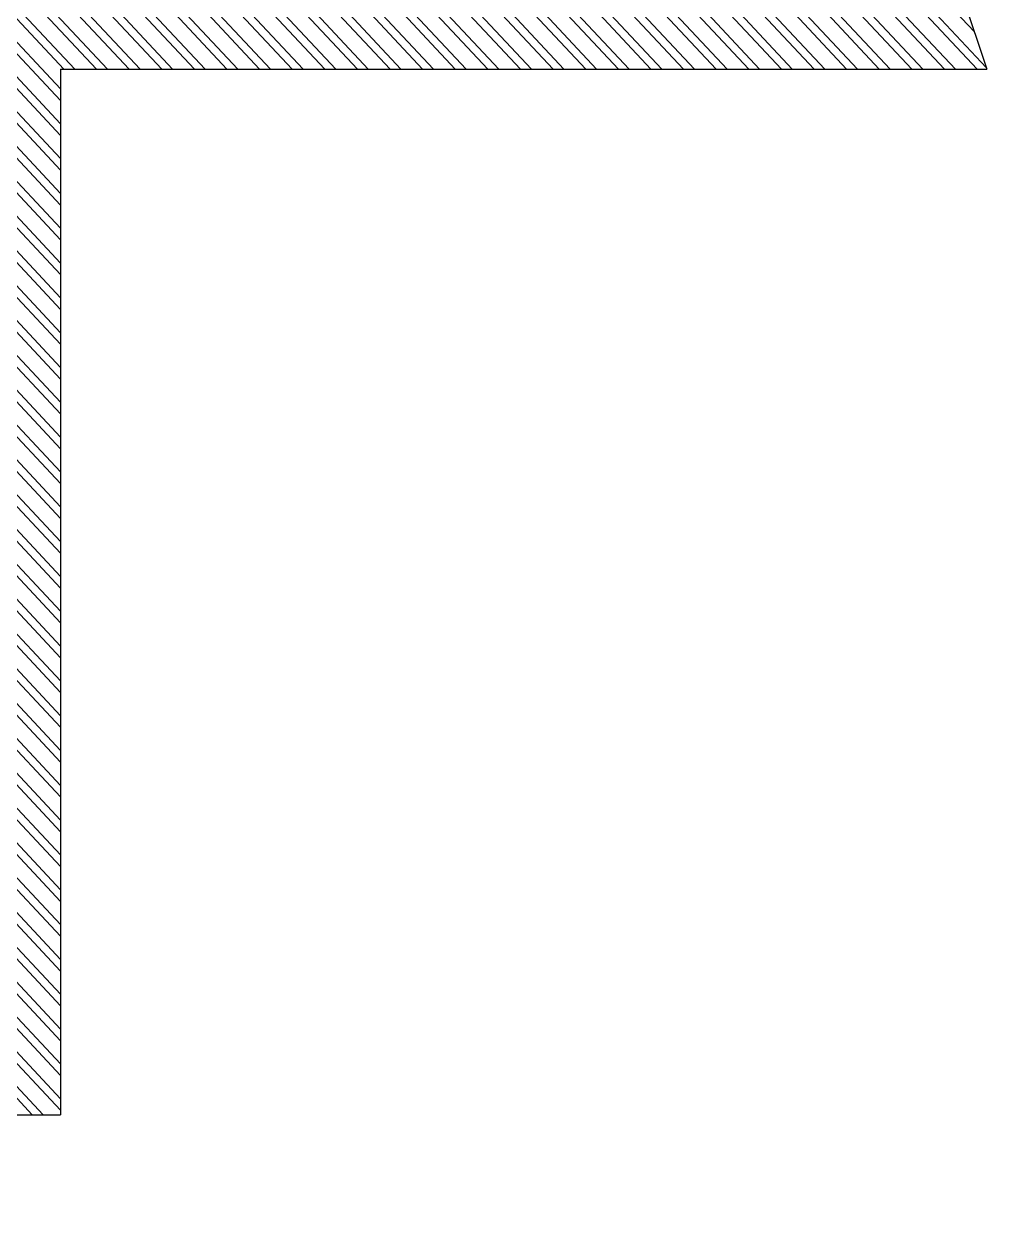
# Model space of a CAD drawing. Header units: feet. Extents: x 2461056 to 2478143, y -6057756 to -6049880.
# Drawn here: x 2474777 to 2478143, y -6057756 to -6053535 of the extents above; entities that cross this region are included whole.
import ezdxf

# ---------------------------------------------------------------- set-up
doc = ezdxf.new("R2010")
doc.units = ezdxf.units.FT
doc.header["$LTSCALE"] = 33
doc.header["$MEASUREMENT"] = 0
doc.layers.add('A-WALL', color=1, linetype='Continuous')
doc.layers.add('LENS_DIMENSION', color=193, linetype='Continuous', lineweight=0)
doc.layers.add('LN-HATCH', color=251, linetype='Continuous', lineweight=0)

# ---------------------------------------------------------------- blocks, each defined once
blk = doc.blocks.new('A$Cf23987e7')
at = {"layer": 'LN-HATCH'}
h = blk.add_hatch(dxfattribs=at)
h.set_pattern_fill('ANSI32', color=256, scale=222, angle=268.1105)
h.set_pattern_definition([(313.1105193, (-2880332.71, 5458971.06), (60.7755651, 56.8937008), []), (313.1105193, (-2880334.005, 5458931.84), (60.7755651, 56.8937008), [])])
h.paths.add_polyline_path([(-1296.8, 7240.4), (1776.6, 7240.4), (2589.4, 4802), (1282, 4802), (1282, 4675), (2631.7, 4675), (2894.2, 3887.6), (-230, 3887.6), (-230, 230), (-2160.4, 230), (-2160.4, -74.8), (-4344.8, -176.4), (-4344.8, -406.4), (-1930.4, -294.4), (-1930.4, 0), (0, 0), (0, 3657.6), (3238.6, 3657.6), (1967.7, 7470.4), (-1296.8, 7470.4), (-13412.6, 7470.4), (-13412.6, 7240.4)])
at = {"layer": 'A-WALL'}
for p, q in [((1967.7, 7470.4), (3238.6, 3657.6)), ((0, 3657.6), (3238.6, 3657.6)), ((0, 3657.6), (0, 0)), ((-1930.4, 0), (0, 0))]:
    blk.add_line(p, q, dxfattribs=at)

msp = doc.modelspace()

# ---------------------------------------------------------------- block references
at = {"layer": 'LENS_DIMENSION'}
msp.add_blockref('A$Cf23987e7', (2474904.6, -6057350), dxfattribs=at)

doc.saveas('drawing.dxf')
